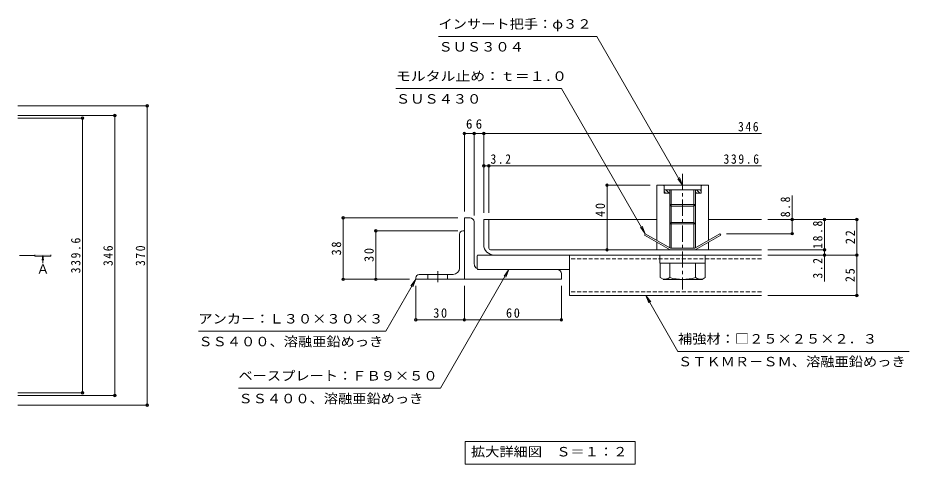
# Model space of a CAD drawing. Units: millimetres at full size, sheet at 1:4, with parts at other scales. Extents: x -1026 to 1093, y -781 to 522.
# Drawn here: x -20 to 1082, y -42 to 509 of the extents above; entities that cross this region are included whole.
import ezdxf
from ezdxf.enums import TextEntityAlignment as Align

# ---------------------------------------------------------------- set-up
doc = ezdxf.new("R2010")
doc.units = ezdxf.units.MM
doc.header["$LTSCALE"] = 4
doc.header["$PDMODE"] = 32
doc.header["$PDSIZE"] = 3.2
for name, pattern in [('CHAIN1', [8, 5, -1, 1, -1]), ('CHAIN2', [12, 9, -1, 1, -1]), ('DASHED1', [1.8, 1.2, -0.6])]:
    doc.linetypes.add(name, pattern=pattern)
for name, color, linetype, lineweight in [('4-4_文字', 7, 'Continuous', 18), ('4-5_建具', 7, 'Continuous', 18), ('D-1_躯体', 2, 'Continuous', 18), ('D-2_仕上', 3, 'Continuous', 18), ('D-3_寸法', 4, 'Continuous', 18), ('D-4_文字', 7, 'Continuous', 18), ('D-5_建具', 7, 'Continuous', 18), ('D-6_間仕切', 6, 'Continuous', 18), ('D-8_ハッチ', 5, 'Continuous', 9), ('D-9_記号', 134, 'Continuous', 9), ('D-A_インテリア', 3, 'Continuous', 18)]:
    doc.layers.add(name, color=color, linetype=linetype, lineweight=lineweight)
doc.styles.add('ＭＳ ゴシック', font='')
doc.styles.get('ＭＳ ゴシック').set_extended_font_data('MS Gothic')

msp = doc.modelspace()

# ---------------------------------------------------------------- linework, layer by layer
at = {"layer": '4-4_文字'}
for p, q in [((140.823, 400.546), (-20.377, 400.546)), ((139.623, 400.546), (139.623, 30.546)), ((100.823, 388.546), (-20.377, 388.546)), ((99.623, 388.546), (99.623, 42.546)), ((60.823, 385.346), (-20.377, 385.346)), ((59.623, 385.346), (59.623, 45.746)), ((60.823, 45.746), (-20.377, 45.746)), ((100.823, 42.546), (-20.377, 42.546)), ((140.823, 30.546), (-20.377, 30.546))]:
    msp.add_line(p, q, dxfattribs=at)
for p in [(139.623, 400.546), (59.623, 385.346), (99.623, 388.546), (59.623, 45.746), (99.623, 42.546), (139.623, 30.546)]:
    msp.add_point(p, dxfattribs=at)
at = {"layer": '4-5_建具', "color": 4, "linetype": 'CHAIN1'}
msp.add_line((-18.377, 215.546), (0.599, 215.546), dxfattribs=at)
at = {"layer": '4-5_建具', "color": 4}
for p, q in [((10.662, 215.546), (9.926, 209.96)), ((10.662, 215.546), (11.397, 209.96)), ((20.599, 216.546), (20.599, 214.546))]:
    msp.add_line(p, q, dxfattribs=at)
for points in [[(20.599, 214.546), (0.599, 214.546), (0.599, 216.546)], [(10.662, 215.546), (10.662, 206.698), (10.662, 206.143)]]:
    msp.add_lwpolyline(points, dxfattribs=at)
msp.add_solid([(0.599, 216.546), (0.599, 214.546), (20.599, 216.546), (20.599, 214.546)], dxfattribs=at)
at = {"layer": 'D-1_躯体'}
for p, q in [((786.503, 222.488), (754.863, 240.755)), ((755.863, 242.487), (754.889, 240.799)), ((787.039, 224.488), (755.863, 242.487)), ((849.217, 240.755), (817.578, 222.488)), ((848.217, 242.487), (849.217, 240.755))]:
    msp.add_line(p, q, dxfattribs=at)
msp.add_lwpolyline([(787.039, 224.488), (817.042, 224.488), (848.217, 242.487)], dxfattribs=at)
at = {"layer": 'D-2_仕上'}
for p, q in [((556.061, 228.888), (556.061, 260.088)), ((556.061, 260.088), (770.04, 260.088)), ((562.461, 224.488), (562.461, 260.088)), ((834.041, 260.088), (899.561, 260.088)), ((564.461, 222.488), (899.561, 222.488)), ((899.561, 216.088), (568.861, 216.088))]:
    msp.add_line(p, q, dxfattribs=at)
for centre, radius in [((568.861, 228.888), 12.8), ((564.461, 224.488), 2)]:
    msp.add_arc(centre, radius, 180, 270, dxfattribs=at)
at = {"layer": 'D-3_寸法', "color": 7}
for p, q in [((380.893, 262.087), (524.04, 262.087)), ((382.093, 262.087), (382.093, 186.087)), ((380.893, 186.087), (464.04, 186.087))]:
    msp.add_line(p, q, dxfattribs=at)
at = {"layer": 'D-3_寸法'}
for p, q in [((539.04, 262.087), (532.04, 262.087)), ((532.04, 186.087), (532.04, 262.087)), ((544.041, 206.087), (544.041, 257.086)), ((552.041, 198.087), (647.041, 198.087)), ((652.04, 193.087), (652.04, 186.087)), ((532.04, 186.087), (652.04, 186.087))]:
    msp.add_line(p, q, dxfattribs=at)
for centre, radius, start, end in [((539.04, 257.086), 5, 0, 90), ((552.041, 206.087), 8, 180, 270), ((647.041, 193.087), 5, 0, 90)]:
    msp.add_arc(centre, radius, start, end, dxfattribs=at)
at = {"layer": 'D-3_寸法', "color": 7}
for p in [(382.093, 262.087), (382.093, 186.087)]:
    msp.add_point(p, dxfattribs=at)
at = {"layer": 'D-4_文字'}
for p, q in [((532.04, 367.533), (532.04, 270.087)), ((532.04, 366.333), (544.041, 366.333)), ((544.041, 367.533), (544.041, 265.086)), ((544.041, 366.333), (556.061, 366.333)), ((556.061, 367.533), (556.061, 268.088)), ((556.061, 366.333), (899.561, 366.333)), ((556.061, 326.333), (562.461, 326.333)), ((562.461, 327.533), (562.461, 268.088)), ((562.461, 326.333), (899.561, 326.333)), ((707.336, 302.487), (762.04, 302.487)), ((708.536, 302.487), (708.536, 222.488)), ((937.561, 260.088), (937.561, 289.496)), ((1018.761, 260.088), (907.561, 260.088)), ((937.561, 260.088), (937.561, 242.487)), ((977.561, 260.088), (977.561, 222.488)), ((1017.561, 260.088), (1017.561, 216.088)), ((421.267, 246.087), (524.04, 246.087)), ((422.467, 186.087), (422.467, 246.087)), ((938.761, 242.487), (856.217, 242.487)), ((978.761, 222.488), (907.561, 222.488)), ((977.561, 222.488), (977.561, 216.088)), ((1018.761, 216.088), (907.561, 216.088)), ((977.561, 216.088), (977.561, 183.448)), ((1017.561, 216.088), (1017.561, 166.087)), ((472.04, 134.887), (472.04, 178.087)), ((532.04, 134.887), (532.04, 178.087)), ((652.04, 134.887), (652.04, 178.087)), ((1018.761, 166.087), (907.561, 166.087)), ((472.04, 136.087), (532.04, 136.087)), ((532.04, 136.087), (652.04, 136.087))]:
    msp.add_line(p, q, dxfattribs=at)
for p in [(532.04, 366.333), (544.041, 366.333), (556.061, 366.333), (556.061, 326.333), (562.461, 326.333), (708.536, 302.487), (937.561, 260.088), (977.561, 260.088), (1017.561, 260.088), (422.467, 246.087), (937.561, 242.487), (708.536, 222.488), (977.561, 222.488), (977.561, 216.088), (1017.561, 216.088), (422.467, 186.087), (1017.561, 166.087), (472.04, 136.087), (532.04, 136.087), (652.04, 136.087)]:
    msp.add_point(p, dxfattribs=at)
at = {"layer": 'D-5_建具'}
for p, q in [((500.004, 486.146), (696.004, 486.146)), ((802.04, 302.487), (696.004, 486.146)), ((447.389, 421.71), (652.389, 421.71)), ((755.863, 242.487), (652.389, 421.71)), ((802.04, 302.487), (795.953, 310.42)), ((802.04, 302.487), (798.213, 311.725)), ((755.863, 242.487), (749.776, 250.42)), ((755.863, 242.487), (752.037, 251.725)), ((502.559, 51.463), (587.213, 198.087)), ((587.213, 198.087), (581.125, 190.153)), ((587.213, 198.087), (583.386, 188.848)), ((434.983, 121.902), (472.04, 186.087)), ((472.04, 186.087), (465.953, 178.153)), ((472.04, 186.087), (468.213, 176.848)), ((756.51, 166.087), (760.337, 156.848)), ((434.983, 121.902), (202.983, 121.902)), ((796.331, 97.115), (1082.331, 97.115)), ((502.559, 51.463), (252.559, 51.463)), ((532.957, -14.282), (743.357, -14.282)), ((532.957, -14.282), (532.957, -42.282)), ((743.357, -14.282), (743.357, -42.282)), ((532.957, -42.282), (743.357, -42.282))]:
    msp.add_line(p, q, dxfattribs=at)
msp.add_lwpolyline([(796.331, 97.115), (756.51, 166.087), (762.598, 158.153)], dxfattribs=at)
at = {"layer": 'D-6_間仕切', "linetype": 'CHAIN1'}
msp.add_line((802.04, 316.534), (802.04, 173.498), dxfattribs=at)
at = {"layer": 'D-6_間仕切'}
for p, q in [((770.04, 302.487), (779.04, 302.487)), ((770.04, 234.302), (770.04, 302.487)), ((779.04, 301.486), (778.04, 302.487)), ((825.041, 302.487), (779.04, 302.487)), ((826.04, 302.487), (825.041, 301.486)), ((825.041, 292.486), (825.041, 302.487)), ((825.041, 302.487), (834.041, 302.487)), ((834.041, 234.302), (834.041, 302.487)), ((825.041, 296.487), (779.04, 296.487)), ((781, 292.486), (779.04, 294.446)), ((785.243, 292.486), (781.243, 296.487)), ((786.041, 295.931), (785.485, 296.487)), ((786.041, 225.064), (786.041, 296.487)), ((788.041, 224.488), (788.041, 296.487)), ((816.04, 224.488), (816.04, 296.487)), ((818.041, 285.998), (818.041, 296.487)), ((819.184, 292.486), (818.041, 293.63)), ((825.041, 292.486), (818.041, 292.486)), ((823.427, 292.486), (819.427, 296.487)), ((825.041, 295.115), (823.669, 296.487)), ((818.041, 278.487), (786.041, 278.487)), ((788.041, 276.486), (786.041, 278.487)), ((816.04, 276.486), (788.041, 276.486)), ((818.041, 278.595), (816.04, 276.486)), ((818.041, 225.064), (818.041, 285.998)), ((788.041, 256.487), (786.041, 254.486)), ((818.041, 254.486), (786.041, 254.486)), ((816.04, 256.487), (788.041, 256.487)), ((818.041, 254.486), (816.04, 256.487)), ((770.04, 222.487), (770.04, 231.992)), ((834.041, 231.992), (834.041, 222.487)), ((774.041, 206.087), (774.041, 216.086)), ((830.041, 206.087), (830.041, 216.086)), ((830.041, 206.087), (774.041, 206.087)), ((774.24, 206.087), (774.24, 188.338)), ((786.041, 188.28), (786.041, 206.087)), ((818.041, 188.28), (818.041, 206.087)), ((829.841, 206.087), (829.841, 188.28)), ((778.058, 186.134), (774.24, 188.338)), ((826.04, 186.086), (829.841, 188.28)), ((826.04, 186.086), (778.14, 186.086))]:
    msp.add_line(p, q, dxfattribs=at)
msp.add_lwpolyline([(786.041, 292.486), (779.04, 292.486), (779.04, 302.487)], dxfattribs=at)
for centre, radius, start, end in [((778.556, 199.889), 13.812, 267.86055, 302.81094), ((802.04, 245.525), 59.439, 254.38446, 285.61554), ((825.525, 199.889), 13.812, 237.18906, 272.13945)]:
    msp.add_arc(centre, radius, start, end, dxfattribs=at)
at = {"layer": 'D-8_ハッチ'}
for p in [(662.04, 216.087), (899.561, 166.087)]:
    msp.add_line(p, (662.04, 166.087), dxfattribs=at)
at = {"layer": 'D-8_ハッチ', "linetype": 'DASHED1'}
for p, q in [((899.561, 211.488), (662.04, 211.488)), ((899.561, 170.687), (662.04, 170.687))]:
    msp.add_line(p, q, dxfattribs=at)
at = {"layer": 'D-9_記号'}
for p, q in [((548.04, 215.087), (548.04, 199.087)), ((549.04, 216.087), (661.04, 216.087)), ((662.04, 199.087), (662.04, 215.087)), ((549.04, 198.087), (661.04, 198.087))]:
    msp.add_line(p, q, dxfattribs=at)
for centre, start, end in [((549.04, 215.087), 90, 180), ((661.04, 215.087), 0, 90), ((549.04, 199.087), 180, 270), ((661.04, 199.087), 270, 0)]:
    msp.add_arc(centre, 1, start, end, dxfattribs=at)
at = {"layer": 'D-A_インテリア'}
for p, q in [((530.04, 246.087), (532.04, 246.087)), ((532.04, 186.087), (532.04, 246.087)), ((526.04, 200.087), (526.04, 242.087)), ((472.04, 188.087), (472.04, 186.087)), ((518.04, 192.087), (476.04, 192.087)), ((472.04, 186.087), (532.04, 186.087))]:
    msp.add_line(p, q, dxfattribs=at)
at = {"layer": 'D-A_インテリア', "linetype": 'DASHED1'}
for p, q in [((487.04, 192.087), (487.04, 186.087)), ((511.04, 192.087), (511.04, 186.087))]:
    msp.add_line(p, q, dxfattribs=at)
at = {"layer": 'D-A_インテリア', "linetype": 'CHAIN2'}
msp.add_line((499.04, 196.087), (499.04, 182.46), dxfattribs=at)
at = {"layer": 'D-A_インテリア'}
for centre, radius, start, end in [((530.04, 242.087), 4, 90, 180), ((518.04, 200.087), 8, 270, 0), ((476.04, 188.087), 4, 90, 180)]:
    msp.add_arc(centre, radius, start, end, dxfattribs=at)

# ---------------------------------------------------------------- texts
at = {"layer": '4-4_文字', "color": 2, "char_height": 11.73, "attachment_point": 7, "rotation": 90, "style": 'ＭＳ ゴシック'}
for s, insert in [('\\T1.28;\\W0.9;339.6', (57.223, 193.546)), ('\\T1.27;\\W0.9;346', (97.223, 202.546)), ('\\T1.27;\\W0.9;370', (137.223, 202.546))]:
    msp.add_mtext(s, dxfattribs=dict(at, insert=insert))
at = {"layer": '4-5_建具', "color": 2, "style": 'ＭＳ ゴシック'}
msp.add_text('Ａ', height=11.73, dxfattribs=at).set_placement((2.755, 189.418), align=Align.BOTTOM_LEFT)
at = {"layer": 'D-3_寸法', "color": 2, "insert": (379.693, 215.587), "char_height": 11.73, "attachment_point": 7, "rotation": 90, "style": 'ＭＳ ゴシック'}
msp.add_mtext('\\T1.27;\\W0.95;38', dxfattribs=at)
at = {"layer": 'D-4_文字', "color": 2, "style": 'ＭＳ ゴシック'}
for p in [(534.04, 368.733), (546.051, 368.733)]:
    msp.add_text('6', height=11.73, dxfattribs=at).set_placement(p, align=Align.BOTTOM_LEFT)
at = {"layer": 'D-4_文字', "color": 2, "char_height": 11.73, "attachment_point": 7, "style": 'ＭＳ ゴシック'}
for s, insert in [('\\T1.27;\\W0.9;346', (870.626, 368.733)), ('\\T1.27;\\W0.9;3.2', (564.347, 328.733)), ('\\T1.28;\\W0.9;339.6', (852.626, 328.733)), ('\\T1.27;\\W0.95;30', (493.54, 138.487)), ('\\T1.27;\\W0.95;60', (583.54, 138.487))]:
    msp.add_mtext(s, dxfattribs=dict(at, insert=insert))
at = {"layer": 'D-4_文字', "color": 2, "char_height": 11.73, "attachment_point": 7, "rotation": 90, "style": 'ＭＳ ゴシック'}
for s, insert in [('\\T1.27;\\W0.9;8.8', (935.161, 262.863)), ('\\T1.27;\\W0.95;40', (706.136, 263.218)), ('\\T1.28;\\W0.9;18.8', (975.161, 223.788)), ('\\T1.27;\\W0.95;22', (1015.161, 229.588)), ('\\T1.27;\\W0.95;30', (420.067, 207.587)), ('\\T1.27;\\W0.9;3.2', (975.161, 187.029)), ('\\T1.27;\\W0.95;25', (1015.161, 182.587))]:
    msp.add_mtext(s, dxfattribs=dict(at, insert=insert))
at = {"layer": 'D-5_建具', "color": 2, "style": 'ＭＳ ゴシック'}
for s, width, p in [('インサート把手：φ３２', 1.1, (500.004, 492.228)), ('ＳＵＳ３０４', 1.1, (500.004, 464.064)), ('モルタル止め：ｔ＝１.０', 1.15, (447.389, 427.792)), ('ＳＵＳ４３０', 1.1, (447.389, 399.628)), ('アンカー：Ｌ３０×３０×３', 1.1, (202.983, 127.985)), ('ＳＳ４００、溶融亜鉛めっき', 1.1, (202.983, 99.82)), ('補強材：□２５×２５×２．３', 1.1, (796.331, 103.197)), ('ＳＴＫＭＲ－ＳＭ、溶融亜鉛めっき', 1.1, (796.331, 75.033)), ('ベースプレート：ＦＢ９×５０', 1.1, (252.559, 57.545)), ('ＳＳ４００、溶融亜鉛めっき', 1.1, (252.559, 29.38)), ('拡大詳細図\u3000Ｓ＝１：２', 1.1, (540.157, -36.282))]:
    msp.add_text(s, height=11.73, dxfattribs=dict(at, width=width)).set_placement(p, align=Align.BOTTOM_LEFT)

doc.saveas('drawing.dxf')
